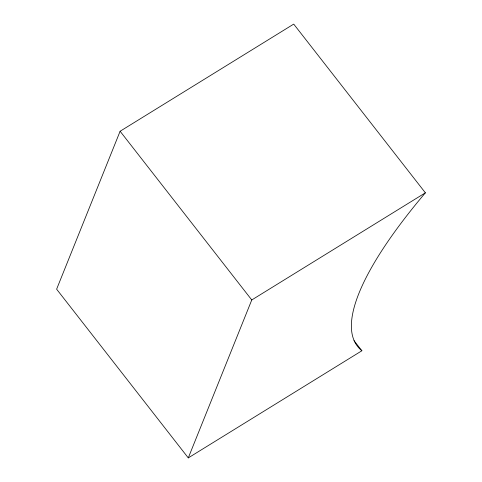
<?xml version="1.0" encoding="UTF-8"?>
<svg xmlns="http://www.w3.org/2000/svg" width="482" height="482" viewBox="0 0 482 482"><rect width="100%" height="100%" fill="white"/><g stroke="black" fill="none" stroke-linecap="round" stroke-linejoin="round"><path stroke-width="0.72" d="M120.114 131.249L56.623 289.188L188.281 457.9L361.886 350.751A406.127 102.684 -38 0 1 425.377 192.812L293.719 24.1L120.114 131.249L251.767 299.961L188.281 457.9M251.767 299.961L425.377 192.812M354.017 340.666L361.886 350.751"/></g></svg>
